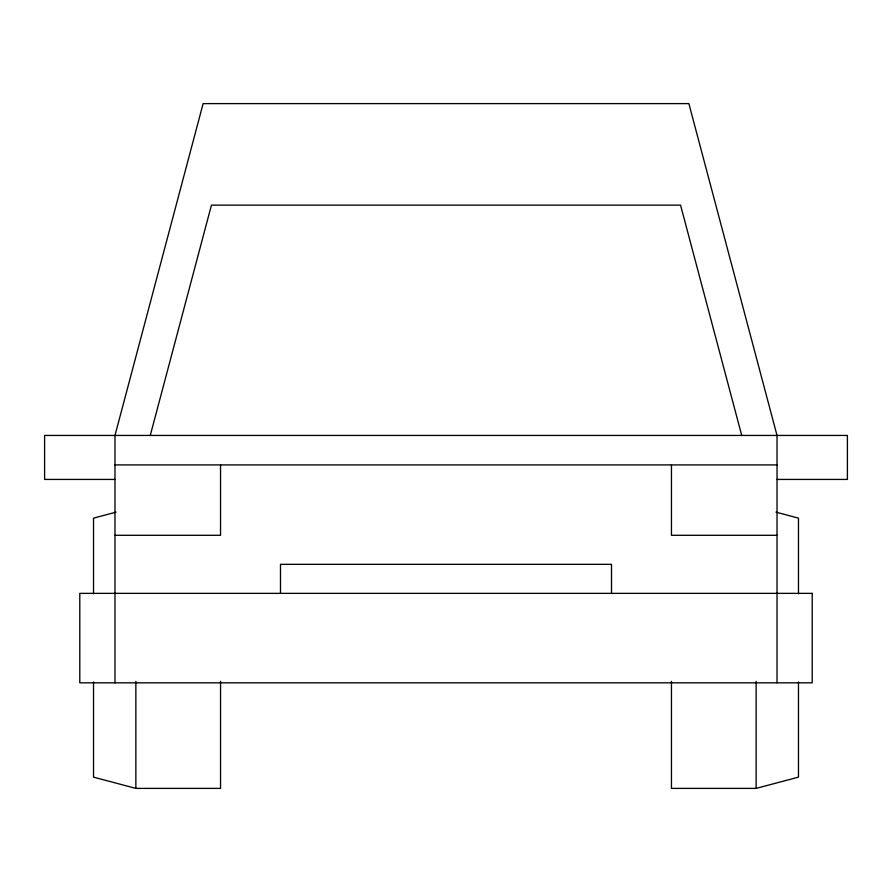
<?xml version="1.0" encoding="UTF-8"?>
<svg xmlns="http://www.w3.org/2000/svg" width="892" height="892" viewBox="0 0 892 892"><rect width="100%" height="100%" fill="white"/><g stroke="black" fill="none" stroke-linecap="round" stroke-linejoin="round"><path stroke-width="1.34" d="M150.269 435.441L211.449 205.127L680.551 205.127L741.731 435.441M116.016 512.153L93.526 518.14L93.526 593.749M671.453 681.365L671.453 788.394L756.137 788.394L798.474 777.133L798.474 681.901M114.979 464.91L777.021 464.91M114.979 479.428L44.6 479.428L44.6 435.441L847.4 435.441L847.4 479.428L777.021 479.428M114.979 535.289L220.547 535.289L220.547 464.91M777.021 535.289L671.453 535.289L671.453 464.91M93.526 681.901L93.526 777.133L135.863 788.394L220.547 788.394L220.547 681.365M775.984 512.153L798.474 518.14L798.474 593.749M777.021 682.826L777.021 435.441L688.869 103.606L203.131 103.606L114.979 435.441L114.979 682.826M756.137 681.365L756.137 788.394M611.511 593.37L611.511 564.335L280.489 564.335L280.489 593.37M135.863 681.365L135.863 788.394M812.211 593.37L79.789 593.37L79.789 682.826L812.211 682.826L812.211 593.37"/></g></svg>
